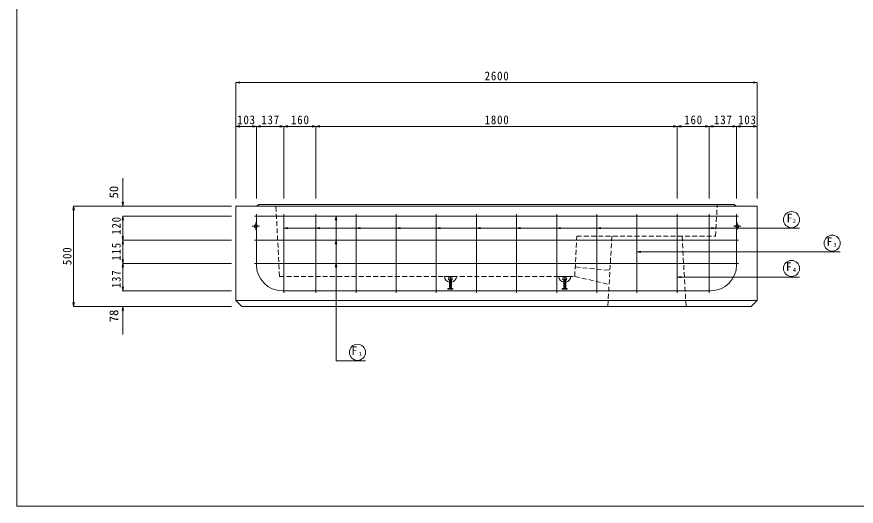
# Model space of a CAD drawing. Units: millimetres, scale not verified. Extents: x -3978 to 3978, y -2819 to 2819.
# Drawn here: x -3978 to 206, y -2819 to -376 of the extents above; entities that cross this region are included whole.
import ezdxf
from ezdxf.enums import TextEntityAlignment as Align

# ---------------------------------------------------------------- set-up
doc = ezdxf.new("R2010")
doc.units = ezdxf.units.MM
doc.header["$LTSCALE"] = 20
doc.linetypes.add('DASHED1', pattern=[1.8, 1.2, -0.6])
for name, color, linetype, lineweight in [('0-1_製品図', 4, 'Continuous', 9), ('0-3_鉄筋', 2, 'Continuous', 9), ('0-6_鉄筋', 4, 'Continuous', 9), ('0-F', 7, 'Continuous', 9), ('1-0', 7, 'Continuous', 9)]:
    doc.layers.add(name, color=color, linetype=linetype, lineweight=lineweight)
doc.styles.add('ＭＳ ゴシック', font='')
doc.styles.get('ＭＳ ゴシック').set_extended_font_data('MS Gothic')

msp = doc.modelspace()

# ---------------------------------------------------------------- linework, layer by layer
at = {"layer": '0-1_製品図', "color": 3}
for p, q in [((-2772.1, -1312.6), (-2781.1, -1321.6)), ((-287.1, -1791.6), (-287.1, -1321.6)), ((-2887.1, -1791.6), (-287.1, -1791.6)), ((-2887.1, -1791.6), (-2857.1, -1821.6))]:
    msp.add_line(p, q, dxfattribs=at)
at = {"layer": '0-1_製品図', "color": 7, "linetype": 'DASHED1'}
for p, q in [((-2669.15, -1671.6), (-2687.1, -1312.6)), ((-1197.1, -1671.6), (-1187.1, -1471.6)), ((-1012.1, -1471.6), (-1032.1, -1821.6)), ((-662.1, -1471.6), (-642.1, -1821.6)), ((-1194.75, -1624.66), (-1021.82, -1641.71)), ((-2669.15, -1671.6), (-1197.1, -1671.6)), ((-1197.1, -1671.6), (-1025.81, -1711.6))]:
    msp.add_line(p, q, dxfattribs=at)
at = {"layer": '0-1_製品図', "color": 7}
for p, q in [((-2768.85, -1421.6), (-2805.35, -1421.6)), ((-2787.1, -1403.35), (-2787.1, -1439.85)), ((-368.85, -1421.6), (-405.35, -1421.6)), ((-387.1, -1403.35), (-387.1, -1439.85))]:
    msp.add_line(p, q, dxfattribs=at)
at = {"layer": '0-1_製品図'}
for p, q in [((-1847.1, -1671.6), (-1787.1, -1671.6)), ((-1817.1, -1671.6), (-1817.1, -1734.6)), ((-1277.1, -1671.6), (-1217.1, -1671.6)), ((-1247.1, -1671.6), (-1247.1, -1734.6)), ((-1826.1, -1679.6), (-1826.1, -1687.1)), ((-1826.1, -1679.6), (-1808.1, -1679.6)), ((-1826.1, -1687.1), (-1808.1, -1687.1)), ((-1822.1, -1690.1), (-1826.1, -1687.1)), ((-1822.1, -1690.1), (-1822.1, -1727.6)), ((-1822.1, -1690.1), (-1812.1, -1690.1)), ((-1812.1, -1690.1), (-1808.1, -1687.1)), ((-1812.1, -1690.1), (-1812.1, -1727.6)), ((-1808.1, -1679.6), (-1808.1, -1687.1)), ((-1256.1, -1679.6), (-1256.1, -1687.1)), ((-1256.1, -1679.6), (-1238.1, -1679.6)), ((-1256.1, -1687.1), (-1238.1, -1687.1)), ((-1252.1, -1690.1), (-1256.1, -1687.1)), ((-1252.1, -1690.1), (-1252.1, -1727.6)), ((-1252.1, -1690.1), (-1242.1, -1690.1)), ((-1242.1, -1690.1), (-1238.1, -1687.1)), ((-1242.1, -1690.1), (-1242.1, -1727.6)), ((-1238.1, -1679.6), (-1238.1, -1687.1)), ((-1829.6, -1732.6), (-1829.6, -1734.6)), ((-1829.6, -1732.6), (-1804.6, -1732.6)), ((-1829.6, -1734.6), (-1804.6, -1734.6)), ((-1804.6, -1732.6), (-1804.6, -1734.6)), ((-1259.6, -1732.6), (-1259.6, -1734.6)), ((-1259.6, -1732.6), (-1234.6, -1732.6)), ((-1259.6, -1734.6), (-1234.6, -1734.6)), ((-1234.6, -1732.6), (-1234.6, -1734.6))]:
    msp.add_line(p, q, dxfattribs=at)
at = {"layer": '0-1_製品図', "color": 3}
for points in [[(-2887.1, -1791.6), (-2887.1, -1321.6), (-287.1, -1321.6)], [(-2772.1, -1312.6), (-402.1, -1312.6), (-393.1, -1321.6)], [(-2857.1, -1821.6), (-317.1, -1821.6), (-287.1, -1791.6)]]:
    msp.add_lwpolyline(points, dxfattribs=at)
at = {"layer": '0-1_製品図', "color": 7, "linetype": 'DASHED1'}
msp.add_lwpolyline([(-1187.1, -1471.6), (-495.05, -1471.6), (-487.1, -1312.6)], dxfattribs=at)
at = {"layer": '0-1_製品図', "color": 7, "lineweight": 18}
for centre in [(-2787.1, -1421.6), (-387.1, -1421.6)]:
    msp.add_circle(centre, 8.25, dxfattribs=at)
at = {"layer": '0-1_製品図'}
for centre, radius, start, end in [((-1817.1, -1671.6), 30, 180, 260.40593), ((-1817.1, -1671.6), 30, 279.59407, 0), ((-1247.1, -1671.6), 30, 180, 260.40593), ((-1247.1, -1671.6), 30, 279.59407, 0), ((-1827.1, -1727.6), 5, 270, 0), ((-1807.1, -1727.6), 5, 180, 270), ((-1257.1, -1727.6), 5, 270, 0), ((-1237.1, -1727.6), 5, 180, 270)]:
    msp.add_arc(centre, radius, start, end, dxfattribs=at)
at = {"layer": '0-3_鉄筋'}
for p, q in [((-380.1, -1371.6), (-2794.1, -1371.6)), ((-2784.1, -1613.6), (-2784.1, -1361.6)), ((-2647.1, -1361.6), (-2647.1, -1753.6)), ((-2487.1, -1361.6), (-2487.1, -1753.6)), ((-2287.1, -1361.6), (-2287.1, -1753.6)), ((-2087.1, -1361.6), (-2087.1, -1753.6)), ((-1887.1, -1361.6), (-1887.1, -1753.6)), ((-1687.1, -1361.6), (-1687.1, -1753.6)), ((-1487.1, -1361.6), (-1487.1, -1753.6)), ((-1287.1, -1361.6), (-1287.1, -1753.6)), ((-1087.1, -1361.6), (-1087.1, -1753.6)), ((-887.1, -1361.6), (-887.1, -1753.6)), ((-687.1, -1361.6), (-687.1, -1753.6)), ((-527.1, -1361.6), (-527.1, -1753.6)), ((-390.1, -1613.6), (-390.1, -1361.6)), ((-380.1, -1491.6), (-2794.1, -1491.6)), ((-380.1, -1606.6), (-2794.1, -1606.6)), ((-2654.1, -1743.6), (-520.1, -1743.6))]:
    msp.add_line(p, q, dxfattribs=at)
for centre, start, end in [((-2654.1, -1613.6), 180, 270), ((-520.1, -1613.6), 270, 0)]:
    msp.add_arc(centre, 130, start, end, dxfattribs=at)
at = {"layer": '0-6_鉄筋'}
for p, q in [((-2887.1, -703.82), (-2867.4, -700.35)), ((-2887.1, -703.82), (-287.1, -703.82)), ((-2887.1, -703.82), (-2867.4, -707.29)), ((-2887.1, -703.82), (-2887.1, -922.9)), ((-287.1, -703.82), (-306.8, -700.35)), ((-287.1, -703.82), (-306.8, -707.29)), ((-287.1, -703.82), (-287.1, -922.9)), ((-2887.1, -922.9), (-2867.4, -919.43)), ((-2784.1, -922.9), (-2803.8, -919.43)), ((-2784.1, -922.9), (-2764.4, -919.43)), ((-2647.1, -922.9), (-2666.8, -919.43)), ((-2647.1, -922.9), (-2627.4, -919.43)), ((-2487.1, -922.9), (-2506.8, -919.43)), ((-2487.1, -922.9), (-2467.4, -919.43)), ((-687.1, -922.9), (-706.8, -919.43)), ((-687.1, -922.9), (-667.4, -919.43)), ((-527.1, -922.9), (-546.8, -919.43)), ((-527.1, -922.9), (-507.4, -919.43)), ((-390.1, -922.9), (-409.8, -919.43)), ((-390.1, -922.9), (-370.4, -919.43)), ((-287.1, -922.9), (-306.8, -919.43)), ((-2887.1, -922.9), (-2784.1, -922.9)), ((-2887.1, -922.9), (-2867.4, -926.37)), ((-2887.1, -922.9), (-2887.1, -1282.19)), ((-2784.1, -922.9), (-2803.8, -926.37)), ((-2784.1, -922.9), (-2784.1, -1282.19)), ((-2784.1, -922.9), (-2647.1, -922.9)), ((-2784.1, -922.9), (-2764.4, -926.37)), ((-2647.1, -922.9), (-2666.8, -926.37)), ((-2647.1, -922.9), (-2647.1, -1282.19)), ((-2647.1, -922.9), (-2487.1, -922.9)), ((-2647.1, -922.9), (-2627.4, -926.37)), ((-2487.1, -922.9), (-2506.8, -926.37)), ((-2487.1, -922.9), (-2487.1, -1282.19)), ((-2487.1, -922.9), (-687.1, -922.9)), ((-2487.1, -922.9), (-2467.4, -926.37)), ((-687.1, -922.9), (-706.8, -926.37)), ((-687.1, -922.9), (-687.1, -1282.19)), ((-687.1, -922.9), (-527.1, -922.9)), ((-687.1, -922.9), (-667.4, -926.37)), ((-527.1, -922.9), (-546.8, -926.37)), ((-527.1, -922.9), (-527.1, -1282.19)), ((-527.1, -922.9), (-390.1, -922.9)), ((-527.1, -922.9), (-507.4, -926.37)), ((-390.1, -922.9), (-409.8, -926.37)), ((-390.1, -922.9), (-390.1, -1282.19)), ((-390.1, -922.9), (-287.1, -922.9)), ((-390.1, -922.9), (-370.4, -926.37)), ((-287.1, -922.9), (-306.8, -926.37)), ((-287.1, -922.9), (-287.1, -1282.19)), ((-3449.74, -1321.6), (-3449.74, -1181.6)), ((-3695.04, -1321.6), (-3698.51, -1341.3)), ((-3695.04, -1321.6), (-3695.04, -1821.6)), ((-3695.04, -1321.6), (-3691.57, -1341.3)), ((-3695.04, -1321.6), (-3449.74, -1321.6)), ((-3449.74, -1321.6), (-3453.21, -1301.9)), ((-3449.74, -1321.6), (-3446.27, -1301.9)), ((-3449.74, -1321.6), (-2908.73, -1321.6)), ((-3449.74, -1371.6), (-3453.21, -1391.3)), ((-3449.74, -1491.6), (-3449.74, -1371.6)), ((-3449.74, -1371.6), (-2908.73, -1371.6)), ((-3449.74, -1371.6), (-3449.74, -1511.6)), ((-3449.74, -1371.6), (-3446.27, -1391.3)), ((-3449.74, -1491.6), (-3453.21, -1471.9)), ((-3449.74, -1491.6), (-3453.21, -1511.3)), ((-3449.74, -1606.6), (-3449.74, -1466.6)), ((-3449.74, -1491.6), (-3446.27, -1471.9)), ((-3449.74, -1606.6), (-3449.74, -1491.6)), ((-3449.74, -1491.6), (-2908.73, -1491.6)), ((-3449.74, -1491.6), (-3449.74, -1631.6)), ((-3449.74, -1491.6), (-3446.27, -1511.3)), ((-3449.74, -1606.6), (-3453.21, -1586.9)), ((-3449.74, -1606.6), (-3453.21, -1626.3)), ((-3449.74, -1743.6), (-3449.74, -1603.6)), ((-3449.74, -1606.6), (-2908.73, -1606.6)), ((-3449.74, -1606.6), (-3449.74, -1746.6)), ((-3449.74, -1606.6), (-3446.27, -1626.3)), ((-3449.74, -1743.6), (-3453.21, -1723.9)), ((-3449.74, -1743.6), (-3446.27, -1723.9)), ((-3449.74, -1743.6), (-2908.73, -1743.6)), ((-3695.04, -1821.6), (-3698.51, -1801.9)), ((-3695.04, -1821.6), (-3691.57, -1801.9)), ((-3695.04, -1821.6), (-3449.74, -1821.6)), ((-3449.74, -1821.6), (-3453.21, -1841.3)), ((-3449.74, -1821.6), (-3449.74, -1961.6)), ((-3449.74, -1821.6), (-3446.27, -1841.3)), ((-3449.74, -1821.6), (-2908.73, -1821.6))]:
    msp.add_line(p, q, dxfattribs=at)
at = {"layer": '0-6_鉄筋', "color": 7}
msp.add_line((-2387.1, -2093.64), (-2240.05, -2093.64), dxfattribs=at)
at = {"layer": '0-6_鉄筋'}
msp.add_lwpolyline([(-3449.74, -1743.6), (-3449.74, -1606.6), (-3446.27, -1586.9)], dxfattribs=at)
for centre in [(-116.51, -1388.47), (86.17, -1505.97), (-116.51, -1631.97), (-2280.15, -2050.5)]:
    msp.add_circle(centre, 40.21, dxfattribs=at)
at = {"layer": '0-F'}
for p, q in [((-2387.1, -1371.6), (-2390.57, -1391.3)), ((-2387.1, -1371.6), (-2387.1, -2093.64)), ((-2387.1, -1371.6), (-2383.63, -1391.3)), ((-2647.1, -1431.6), (-2627.4, -1428.13)), ((-2647.1, -1431.6), (-2627.4, -1435.07)), ((-2647.1, -1431.6), (-76.41, -1431.6)), ((-2487.1, -1431.6), (-2467.4, -1428.13)), ((-2487.1, -1431.6), (-2467.4, -1435.07)), ((-2287.1, -1431.6), (-2267.4, -1428.13)), ((-2287.1, -1431.6), (-2267.4, -1435.07)), ((-2087.1, -1431.6), (-2067.4, -1428.13)), ((-2087.1, -1431.6), (-2067.4, -1435.07)), ((-1887.1, -1431.6), (-1867.4, -1428.13)), ((-1887.1, -1431.6), (-1867.4, -1435.07)), ((-1687.1, -1431.6), (-1667.4, -1428.13)), ((-1687.1, -1431.6), (-1667.4, -1435.07)), ((-1487.1, -1431.6), (-1467.4, -1428.13)), ((-1487.1, -1431.6), (-1467.4, -1435.07)), ((-1287.1, -1431.6), (-1267.4, -1428.13)), ((-1287.1, -1431.6), (-1267.4, -1435.07)), ((-1087.1, -1431.6), (-1067.4, -1428.13)), ((-1087.1, -1431.6), (-1067.4, -1435.07)), ((-527.1, -1431.6), (-507.4, -1428.13)), ((-527.1, -1431.6), (-507.4, -1435.07)), ((-2387.1, -1491.6), (-2390.57, -1511.3)), ((-2387.1, -1491.6), (-2383.63, -1511.3)), ((-887.1, -1549.1), (-867.4, -1545.63)), ((-887.1, -1549.1), (126.27, -1549.1)), ((-887.1, -1549.1), (-867.4, -1552.57)), ((-2387.1, -1606.6), (-2390.57, -1626.3)), ((-2387.1, -1606.6), (-2383.63, -1626.3)), ((-687.1, -1675.1), (-667.4, -1671.63)), ((-687.1, -1675.1), (-667.4, -1678.57)), ((-687.1, -1675.1), (-76.41, -1675.1))]:
    msp.add_line(p, q, dxfattribs=at)
at = {"layer": '1-0', "color": 5}
for p, q in [((-3978.45, 2818.65), (-3978.45, -2818.65)), ((-3978.45, -2818.65), (3978.45, -2818.65))]:
    msp.add_line(p, q, dxfattribs=at)

# ---------------------------------------------------------------- texts
at = {"layer": '0-6_鉄筋', "color": 7, "style": 'ＭＳ ゴシック', "width": 1.05}
for s, p in [('50', (-3459.74, -1282.54)), ('78', (-3459.74, -1900.44))]:
    msp.add_text(s, height=43.99, rotation=90, dxfattribs=at).set_placement(p, align=Align.BOTTOM_LEFT)
at = {"layer": '0-6_鉄筋', "color": 7, "style": 'ＭＳ ゴシック'}
for s, height, p in [('F', 42.77, (-140.91, -1414.39)), ('2', 19.55, (-110.06, -1411.75)), ('F', 42.77, (58.29, -1531.89)), ('3', 19.55, (92.62, -1529.25)), ('F', 42.77, (-144.5, -1657.89)), ('4', 19.55, (-110.06, -1655.25)), ('F', 42.77, (-2310.27, -2076.42)), ('1', 19.55, (-2273.69, -2073.78))]:
    msp.add_text(s, height=height, dxfattribs=at).set_placement(p, align=Align.BOTTOM_LEFT)
at = {"layer": '0-6_鉄筋', "color": 7, "char_height": 43.99, "attachment_point": 7, "style": 'ＭＳ ゴシック'}
for s, insert in [('\\T1.15;\\W0.9;2600', (-1646.1, -693.82)), ('\\T1.15;\\W0.9;103', (-2879.6, -912.9)), ('\\T1.15;\\W0.9;137', (-2759.6, -912.9)), ('\\T1.15;\\W0.9;160', (-2611.1, -912.9)), ('\\T1.15;\\W0.9;1800', (-1646.1, -912.9)), ('\\T1.15;\\W0.9;160', (-651.1, -912.9)), ('\\T1.15;\\W0.9;137', (-502.6, -912.9)), ('\\T1.15;\\W0.9;103', (-382.6, -912.9))]:
    msp.add_mtext(s, dxfattribs=dict(at, insert=insert))
at = {"layer": '0-6_鉄筋', "color": 7, "char_height": 43.99, "attachment_point": 7, "rotation": 90, "style": 'ＭＳ ゴシック'}
for s, insert in [('\\T1.15;\\W0.9;120', (-3459.74, -1463.89)), ('\\T1.15;\\W0.9;500', (-3705.04, -1615.6)), ('\\T1.15;\\W0.9;115', (-3459.74, -1593.1)), ('\\T1.15;\\W0.9;137', (-3459.74, -1730.41))]:
    msp.add_mtext(s, dxfattribs=dict(at, insert=insert))

doc.saveas('drawing.dxf')
